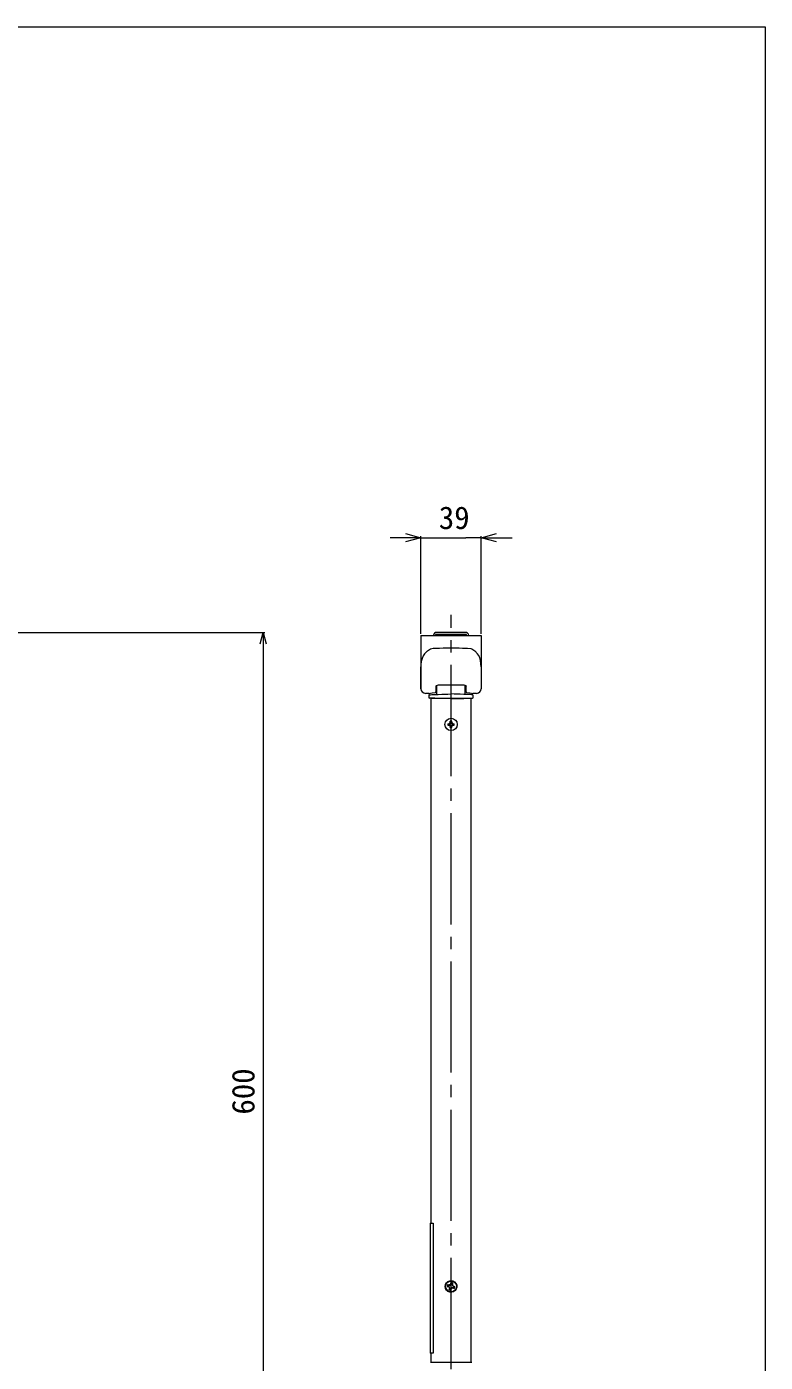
# Model space of a CAD drawing. Units: millimetres, scale not verified. Extents: x -2375 to -393, y -1680 to 1520.
# Drawn here: x -871 to -393, y 575 to 1440 of the extents above; entities that cross this region are included whole.
import ezdxf
from ezdxf.enums import TextEntityAlignment as Align

# ---------------------------------------------------------------- set-up
doc = ezdxf.new("R2010")
doc.units = ezdxf.units.MM
doc.header["$LTSCALE"] = 8
doc.linetypes.add('CHAIN2', pattern=[12, 9, -1, 1, -1])
for name, color, linetype, lineweight in [('0-2_YKK_ZWAK', 7, 'Continuous', 9), ('0-3_YKK_D', 6, 'Continuous', 9), ('0-4_YKK_13', 4, 'Continuous', 9), ('0-5_YKK_12', 2, 'CHAIN2', 9)]:
    doc.layers.add(name, color=color, linetype=linetype, lineweight=lineweight)
doc.styles.add('ＭＳ ゴシック', font='')
doc.styles.get('ＭＳ ゴシック').set_extended_font_data('MS Gothic')

msp = doc.modelspace()

# ---------------------------------------------------------------- linework, layer by layer
at = {"layer": '0-2_YKK_ZWAK'}
for p, q in [((-2373.067, 1440), (-393.067, 1440)), ((-393.067, 1440), (-393.067, -1680))]:
    msp.add_line(p, q, dxfattribs=at)
at = {"layer": '0-3_YKK_D'}
for p, q in [((-625.946, 1109.157), (-635.946, 1109.157)), ((-625.946, 1111.836), (-615.946, 1109.157)), ((-615.946, 1109.157), (-625.946, 1109.157)), ((-615.946, 1109.157), (-625.946, 1106.478)), ((-615.946, 1046.886), (-615.946, 1110.156)), ((-615.946, 1109.157), (-605.946, 1109.157)), ((-605.946, 1109.157), (-586.946, 1109.157)), ((-576.946, 1109.157), (-586.946, 1109.157)), ((-576.946, 1109.157), (-566.946, 1111.836)), ((-576.946, 1046.886), (-576.946, 1110.156)), ((-576.946, 1109.157), (-566.946, 1109.157)), ((-566.946, 1106.478), (-576.946, 1109.157)), ((-566.946, 1109.157), (-556.947, 1109.157)), ((-894.016, 1047.886), (-717.069, 1047.886)), ((-720.078, 1040.386), (-718.069, 1047.886)), ((-718.069, 1047.886), (-718.069, 1040.386)), ((-718.069, 1047.886), (-716.059, 1040.386)), ((-718.069, 1040.386), (-718.069, 455.386))]:
    msp.add_line(p, q, dxfattribs=at)
at = {"layer": '0-4_YKK_13'}
for p, q in [((-606.446, 1046.386), (-606.446, 1045.886)), ((-586.446, 1046.386), (-606.446, 1046.386)), ((-587.247, 1047.886), (-605.646, 1047.886)), ((-586.446, 1045.886), (-586.446, 1046.386)), ((-615.946, 1045.886), (-615.946, 1011.381)), ((-615.946, 1045.886), (-576.946, 1045.886)), ((-606.147, 1045.886), (-606.147, 1045.986)), ((-604.747, 1046.185), (-605.946, 1046.185)), ((-604.747, 1046.185), (-596.446, 1046.185)), ((-596.446, 1045.886), (-596.446, 1046.185)), ((-588.146, 1046.185), (-596.446, 1046.185)), ((-596.446, 1045.886), (-596.446, 1046.185)), ((-586.946, 1046.185), (-588.146, 1046.185)), ((-586.747, 1045.986), (-586.747, 1045.886)), ((-576.946, 1045.886), (-576.946, 1011.386)), ((-615.946, 1021.684), (-615.946, 1025.574)), ((-615.946, 1011.386), (-615.946, 1021.684)), ((-576.946, 1025.574), (-576.946, 1021.684)), ((-576.946, 1021.684), (-576.946, 1011.386)), ((-606.196, 1012.983), (-606.102, 1013.203)), ((-606.195, 1012.978), (-606.196, 1012.983)), ((-606.196, 1012.978), (-606.196, 1009.276)), ((-606.102, 1013.203), (-605.777, 1013.475)), ((-605.777, 1013.475), (-605.258, 1013.702)), ((-605.744, 1007.663), (-605.744, 1013.489)), ((-605.258, 1013.702), (-604.65, 1013.83)), ((-604.65, 1013.83), (-604.196, 1013.846)), ((-604.196, 1013.856), (-588.696, 1013.856)), ((-588.697, 1013.852), (-588.093, 1013.809)), ((-588.093, 1013.809), (-587.509, 1013.659)), ((-587.509, 1013.659), (-587.043, 1013.428)), ((-587.245, 1007.663), (-587.245, 1013.528)), ((-587.043, 1013.428), (-586.761, 1013.161)), ((-586.761, 1013.161), (-586.705, 1012.981)), ((-586.696, 1009.276), (-586.696, 1012.978)), ((-610.506, 1008.386), (-612.946, 1008.386)), ((-610.906, 1008.386), (-611.147, 1008.386)), ((-610.506, 1008.386), (-610.906, 1008.386)), ((-610.895, 1007), (-610.895, 1005.728)), ((-583.347, 1004.986), (-609.546, 1004.986)), ((-609.546, 1004.986), (-609.546, 665.286)), ((-606.497, 1008.979), (-606.455, 1008.979)), ((-606.455, 1008.979), (-606.454, 1008.979)), ((-602.481, 1007.777), (-600.495, 1007.846)), ((-600.489, 1005.055), (-602.473, 1005.09)), ((-600.495, 1007.846), (-598.498, 1007.916)), ((-598.495, 1005.02), (-600.489, 1005.055)), ((-598.498, 1007.916), (-596.494, 1007.986)), ((-596.494, 1004.986), (-598.495, 1005.02)), ((-594.491, 1007.916), (-596.494, 1007.986)), ((-596.494, 1004.986), (-594.494, 1005.02)), ((-594.494, 1005.02), (-592.5, 1005.055)), ((-592.494, 1007.846), (-594.491, 1007.916)), ((-592.5, 1005.055), (-590.516, 1005.09)), ((-590.508, 1007.777), (-592.494, 1007.846)), ((-586.438, 1008.979), (-586.439, 1008.979)), ((-586.396, 1008.979), (-586.438, 1008.979)), ((-583.347, 575.286), (-583.347, 1004.986)), ((-579.946, 1008.386), (-582.387, 1008.386)), ((-582.095, 1005.728), (-582.095, 1007)), ((-598.488, 988.746), (-598.397, 988.746)), ((-598.488, 987.78), (-598.397, 987.78)), ((-598.397, 988.746), (-598.305, 988.746)), ((-598.397, 987.78), (-598.305, 987.78)), ((-598.305, 988.746), (-598.213, 988.746)), ((-598.305, 987.78), (-598.213, 987.78)), ((-598.213, 988.746), (-598.121, 988.746)), ((-598.213, 987.78), (-598.121, 987.78)), ((-598.121, 988.746), (-598.029, 988.746)), ((-598.121, 987.78), (-598.029, 987.78)), ((-598.029, 988.746), (-597.936, 988.746)), ((-598.029, 987.78), (-597.936, 987.78)), ((-597.936, 988.746), (-597.843, 988.746)), ((-597.936, 987.78), (-597.843, 987.78)), ((-597.843, 988.746), (-597.75, 988.746)), ((-597.843, 987.78), (-597.75, 987.78)), ((-597.816, 988.668), (-597.816, 987.859)), ((-597.706, 988.571), (-597.816, 988.668)), ((-597.706, 987.955), (-597.816, 987.859)), ((-597.706, 988.571), (-597.706, 987.955)), ((-596.931, 990.213), (-596.931, 990.304)), ((-596.931, 990.121), (-596.931, 990.213)), ((-596.931, 990.029), (-596.931, 990.121)), ((-596.931, 989.937), (-596.931, 990.029)), ((-596.931, 989.844), (-596.931, 989.937)), ((-596.931, 989.751), (-596.931, 989.844)), ((-596.931, 989.659), (-596.931, 989.751)), ((-596.931, 989.565), (-596.931, 989.659)), ((-596.931, 986.868), (-596.931, 986.962)), ((-596.931, 986.775), (-596.931, 986.868)), ((-596.931, 986.683), (-596.931, 986.775)), ((-596.931, 986.59), (-596.931, 986.683)), ((-596.931, 986.498), (-596.931, 986.59)), ((-596.931, 986.406), (-596.931, 986.498)), ((-596.931, 986.314), (-596.931, 986.406)), ((-596.931, 986.223), (-596.931, 986.314)), ((-596.043, 989.631), (-596.853, 989.631)), ((-596.756, 989.521), (-596.853, 989.631)), ((-596.756, 987.005), (-596.853, 986.895)), ((-596.853, 986.895), (-596.043, 986.895)), ((-596.14, 989.521), (-596.756, 989.521)), ((-596.756, 987.005), (-596.14, 987.005)), ((-596.14, 989.521), (-596.043, 989.631)), ((-596.14, 987.005), (-596.043, 986.895)), ((-595.965, 990.213), (-595.965, 990.305)), ((-595.965, 990.121), (-595.965, 990.213)), ((-595.965, 990.029), (-595.965, 990.121)), ((-595.965, 989.937), (-595.965, 990.029)), ((-595.965, 989.845), (-595.965, 989.937)), ((-595.965, 989.752), (-595.965, 989.845)), ((-595.965, 989.659), (-595.965, 989.752)), ((-595.965, 989.565), (-595.965, 989.659)), ((-595.965, 986.868), (-595.965, 986.962)), ((-595.965, 986.775), (-595.965, 986.868)), ((-595.965, 986.683), (-595.965, 986.775)), ((-595.965, 986.59), (-595.965, 986.683)), ((-595.965, 986.498), (-595.965, 986.59)), ((-595.965, 986.406), (-595.965, 986.498)), ((-595.965, 986.314), (-595.965, 986.406)), ((-595.965, 986.223), (-595.965, 986.314)), ((-595.19, 988.571), (-595.08, 988.668)), ((-595.19, 987.956), (-595.19, 988.571)), ((-595.19, 987.956), (-595.08, 987.859)), ((-595.146, 988.747), (-595.053, 988.747)), ((-595.146, 987.78), (-595.053, 987.78)), ((-595.08, 987.859), (-595.08, 988.668)), ((-595.053, 988.747), (-594.96, 988.747)), ((-595.053, 987.78), (-594.96, 987.78)), ((-594.96, 988.747), (-594.867, 988.747)), ((-594.96, 987.78), (-594.867, 987.78)), ((-594.867, 988.747), (-594.774, 988.747)), ((-594.867, 987.78), (-594.774, 987.78)), ((-594.774, 988.747), (-594.682, 988.747)), ((-594.774, 987.78), (-594.682, 987.78)), ((-594.682, 988.747), (-594.59, 988.747)), ((-594.682, 987.78), (-594.59, 987.78)), ((-594.59, 988.747), (-594.498, 988.747)), ((-594.59, 987.78), (-594.498, 987.78)), ((-594.498, 988.747), (-594.407, 988.747)), ((-594.498, 987.78), (-594.407, 987.78)), ((-609.942, 665.286), (-607.942, 665.286)), ((-609.942, 665.286), (-609.942, 581.286)), ((-607.942, 665.286), (-607.942, 581.286)), ((-598.944, 624.446), (-598.839, 624.418)), ((-598.839, 624.418), (-598.733, 624.391)), ((-598.733, 624.391), (-598.627, 624.363)), ((-598.652, 625.559), (-598.547, 625.531)), ((-598.627, 624.363), (-598.521, 624.335)), ((-598.547, 625.531), (-598.441, 625.503)), ((-598.521, 624.335), (-598.414, 624.307)), ((-598.441, 625.503), (-598.335, 625.476)), ((-598.414, 624.307), (-598.308, 624.279)), ((-598.335, 625.476), (-598.229, 625.448)), ((-598.308, 624.279), (-598.201, 624.251)), ((-598.229, 625.448), (-598.123, 625.42)), ((-598.201, 624.251), (-598.093, 624.223)), ((-597.901, 625.266), (-598.146, 624.333)), ((-597.99, 624.412), (-598.146, 624.333)), ((-598.123, 625.42), (-598.016, 625.392)), ((-598.016, 625.392), (-597.909, 625.364)), ((-597.804, 625.121), (-597.99, 624.412)), ((-597.909, 625.364), (-597.802, 625.336)), ((-597.804, 625.121), (-597.901, 625.266)), ((-597.537, 622.499), (-597.509, 622.605)), ((-597.509, 622.605), (-597.481, 622.712)), ((-597.481, 622.712), (-597.454, 622.818)), ((-597.454, 622.818), (-597.425, 622.926)), ((-597.425, 622.926), (-597.397, 623.033)), ((-597.327, 622.934), (-596.395, 622.689)), ((-597.182, 623.031), (-596.473, 622.845)), ((-596.612, 626.032), (-596.583, 626.139)), ((-596.583, 626.139), (-596.555, 626.246)), ((-596.555, 626.246), (-596.527, 626.353)), ((-596.527, 626.353), (-596.5, 626.459)), ((-596.423, 625.928), (-596.502, 626.084)), ((-595.569, 625.84), (-596.502, 626.084)), ((-596.5, 626.459), (-596.472, 626.566)), ((-596.473, 622.845), (-596.395, 622.689)), ((-596.472, 626.566), (-596.444, 626.672)), ((-596.444, 626.672), (-596.416, 626.777)), ((-595.714, 625.742), (-596.423, 625.928)), ((-596.416, 626.777), (-596.389, 626.882)), ((-596.341, 622.527), (-596.313, 622.634)), ((-596.313, 622.634), (-596.285, 622.741)), ((-595.499, 625.74), (-595.471, 625.848)), ((-595.471, 625.848), (-595.443, 625.955)), ((-595.443, 625.955), (-595.415, 626.061)), ((-595.415, 626.061), (-595.387, 626.168)), ((-595.387, 626.168), (-595.359, 626.274)), ((-595.359, 626.274), (-595.331, 626.38)), ((-595.331, 626.38), (-595.304, 626.486)), ((-595.304, 626.486), (-595.276, 626.591)), ((-595.095, 623.438), (-594.987, 623.409)), ((-595.093, 623.652), (-594.907, 624.361)), ((-595.093, 623.652), (-594.995, 623.507)), ((-594.995, 623.507), (-594.751, 624.44)), ((-594.987, 623.409), (-594.88, 623.381)), ((-594.907, 624.361), (-594.751, 624.44)), ((-594.88, 623.381), (-594.773, 623.353)), ((-594.803, 624.55), (-594.696, 624.522)), ((-594.773, 623.353), (-594.666, 623.325)), ((-594.696, 624.522), (-594.588, 624.494)), ((-594.666, 623.325), (-594.56, 623.297)), ((-594.588, 624.494), (-594.482, 624.465)), ((-594.56, 623.297), (-594.454, 623.27)), ((-594.482, 624.465), (-594.375, 624.438)), ((-594.454, 623.27), (-594.349, 623.242)), ((-594.375, 624.438), (-594.269, 624.41)), ((-594.349, 623.242), (-594.243, 623.214)), ((-594.269, 624.41), (-594.163, 624.382)), ((-594.163, 624.382), (-594.057, 624.354)), ((-594.057, 624.354), (-593.952, 624.327)), ((-597.62, 622.182), (-597.593, 622.288)), ((-597.593, 622.288), (-597.565, 622.393)), ((-597.565, 622.393), (-597.537, 622.499)), ((-596.508, 621.891), (-596.48, 621.996)), ((-596.48, 621.996), (-596.453, 622.101)), ((-596.453, 622.101), (-596.425, 622.208)), ((-596.425, 622.208), (-596.397, 622.314)), ((-596.397, 622.314), (-596.369, 622.42)), ((-596.369, 622.42), (-596.341, 622.527)), ((-607.942, 581.286), (-609.942, 581.286)), ((-609.546, 581.286), (-609.546, 575.286)), ((-609.846, 575.286), (-609.608, 575.286)), ((-602.354, 575.286), (-590.539, 575.286)), ((-583.285, 575.286), (-583.046, 575.286))]:
    msp.add_line(p, q, dxfattribs=at)
for points in [[(-609.851, 1037.236), (-608.126, 1037.546), (-605.306, 1037.705), (-603.912, 1037.742)], [(-603.912, 1037.742), (-601.467, 1037.786), (-598.807, 1037.81), (-596.154, 1037.816), (-593.434, 1037.806), (-591.174, 1037.782), (-588.98, 1037.742), (-585.792, 1037.625), (-583.59, 1037.384), (-583.042, 1037.236)], [(-613.602, 1034.016), (-614.551, 1032.602), (-615.242, 1030.939), (-615.699, 1028.98), (-615.919, 1026.79), (-615.946, 1025.574)], [(-613.602, 1034.016), (-611.758, 1035.955), (-609.851, 1037.236)], [(-583.042, 1037.236), (-581.153, 1035.971), (-579.29, 1034.016)], [(-576.946, 1025.574), (-577.338, 1029.755), (-577.874, 1031.573), (-578.659, 1033.151), (-579.29, 1034.016)], [(-610.506, 1008.386), (-609.757, 1008.452), (-608.576, 1008.643), (-606.497, 1008.979)], [(-610.412, 1007.5), (-609.747, 1007.523), (-608.832, 1007.555), (-606.876, 1007.623), (-604.748, 1007.697), (-602.481, 1007.777)], [(-602.473, 1005.09), (-604.738, 1005.13), (-606.867, 1005.167), (-608.823, 1005.201), (-609.738, 1005.217), (-610.403, 1005.228)], [(-590.516, 1005.09), (-588.25, 1005.13), (-586.122, 1005.167), (-584.166, 1005.201), (-583.251, 1005.217), (-582.586, 1005.228)], [(-582.577, 1007.5), (-583.242, 1007.523), (-584.156, 1007.555), (-586.113, 1007.623), (-588.241, 1007.697), (-590.508, 1007.777)], [(-586.396, 1008.979), (-584.317, 1008.643), (-583.166, 1008.457), (-582.387, 1008.386)], [(-581.746, 1008.386), (-581.987, 1008.386), (-582.387, 1008.386)], [(-597.816, 988.668), (-597.61, 988.687), (-597.413, 988.747)], [(-597.413, 987.78), (-597.61, 987.839), (-597.816, 987.859)], [(-596.931, 989.565), (-596.977, 989.39), (-597.141, 989.101), (-597.384, 988.885), (-597.68, 988.761), (-597.75, 988.746)], [(-597.413, 988.747), (-597.526, 988.747), (-597.693, 988.747), (-597.75, 988.746)], [(-597.413, 987.78), (-597.526, 987.78), (-597.693, 987.78), (-597.75, 987.78)], [(-597.75, 987.78), (-597.574, 987.735), (-597.285, 987.571), (-597.07, 987.327), (-596.945, 987.031), (-596.931, 986.962)], [(-596.931, 989.228), (-596.872, 989.426), (-596.853, 989.631)], [(-596.931, 989.565), (-596.931, 989.557), (-596.931, 989.383), (-596.931, 989.228)], [(-596.931, 987.299), (-596.931, 987.185), (-596.931, 987.018), (-596.931, 986.962)], [(-596.853, 986.895), (-596.872, 987.101), (-596.931, 987.299)], [(-596.043, 989.631), (-596.024, 989.426), (-595.965, 989.228)], [(-595.965, 987.299), (-596.024, 987.101), (-596.043, 986.895)], [(-595.965, 989.565), (-595.965, 989.557), (-595.965, 989.383), (-595.965, 989.228)], [(-595.146, 988.747), (-595.322, 988.793), (-595.61, 988.956), (-595.826, 989.2), (-595.951, 989.495), (-595.965, 989.565)], [(-595.965, 986.962), (-595.919, 987.137), (-595.755, 987.426), (-595.512, 987.642), (-595.216, 987.766), (-595.146, 987.78)], [(-595.965, 987.299), (-595.965, 987.185), (-595.965, 987.019), (-595.965, 986.962)], [(-595.483, 988.747), (-595.286, 988.687), (-595.08, 988.668)], [(-595.146, 988.747), (-595.154, 988.747), (-595.328, 988.747), (-595.483, 988.747)], [(-595.08, 987.859), (-595.286, 987.839), (-595.483, 987.78)], [(-595.146, 987.78), (-595.154, 987.78), (-595.328, 987.78), (-595.483, 987.78)], [(-597.705, 624.121), (-597.915, 624.249), (-598.146, 624.333)], [(-598.093, 624.223), (-597.905, 624.117), (-597.622, 623.842), (-597.447, 623.496), (-597.393, 623.118), (-597.397, 623.033)], [(-597.705, 624.121), (-597.836, 624.156), (-598.028, 624.206), (-598.093, 624.223)], [(-597.901, 625.266), (-597.659, 625.226), (-597.414, 625.234), (-597.544, 625.268), (-597.736, 625.319), (-597.802, 625.336)], [(-596.612, 626.032), (-596.718, 625.843), (-596.993, 625.56), (-597.339, 625.385), (-597.717, 625.331), (-597.802, 625.336)], [(-597.182, 623.031), (-597.327, 622.934), (-597.287, 623.176), (-597.296, 623.421), (-597.33, 623.29), (-597.38, 623.099), (-597.397, 623.033)], [(-596.612, 626.032), (-596.614, 626.022), (-596.667, 625.821), (-596.713, 625.644), (-596.586, 625.853), (-596.502, 626.084)], [(-596.183, 623.13), (-596.311, 622.92), (-596.395, 622.689)], [(-596.285, 622.741), (-596.179, 622.93), (-595.903, 623.213), (-595.558, 623.388), (-595.179, 623.442), (-595.095, 623.438)], [(-596.183, 623.13), (-596.217, 622.999), (-596.268, 622.807), (-596.285, 622.741)], [(-595.714, 625.742), (-595.569, 625.84), (-595.609, 625.597), (-595.601, 625.352)], [(-595.499, 625.74), (-595.502, 625.731), (-595.554, 625.53), (-595.601, 625.352)], [(-594.803, 624.55), (-594.992, 624.656), (-595.275, 624.931), (-595.45, 625.277), (-595.504, 625.655), (-595.499, 625.74)], [(-594.995, 623.507), (-595.238, 623.547), (-595.483, 623.539)], [(-595.095, 623.438), (-595.104, 623.44), (-595.304, 623.492), (-595.483, 623.539)], [(-594.803, 624.55), (-594.813, 624.552), (-595.013, 624.605), (-595.191, 624.652), (-594.982, 624.524), (-594.751, 624.44)], [(-609.608, 575.286), (-609.195, 575.286), (-608.303, 575.286), (-606.485, 575.286), (-604.497, 575.286), (-602.354, 575.286)], [(-590.539, 575.286), (-588.459, 575.286), (-586.728, 575.286), (-584.746, 575.286), (-583.872, 575.286), (-583.381, 575.286), (-583.285, 575.286)]]:
    msp.add_lwpolyline(points, dxfattribs=at)
msp.add_lwpolyline([(-596.446, 628.136), (-595.209, 627.926), (-594.111, 627.32), (-593.272, 626.383), (-592.79, 625.217), (-592.721, 623.961), (-593.068, 622.758), (-593.794, 621.735), (-594.822, 621.006), (-596.034, 620.659), (-597.287, 620.732), (-598.444, 621.212), (-599.379, 622.049), (-599.988, 623.154), (-600.196, 624.396), (-599.984, 625.632), (-599.376, 626.727), (-598.437, 627.564), (-597.271, 628.044)], close=True, dxfattribs=at)
for centre, radius in [((-596.446, 988.285), 4), ((-596.446, 624.386), 3.5)]:
    msp.add_circle(centre, radius, dxfattribs=at)
for centre, radius, start, end in [((-605.646, 1045.586), 2.3, 90, 172.50529), ((-587.247, 1045.586), 2.3, 7.49469, 90), ((-605.946, 1045.986), 0.2, 90, 180), ((-586.946, 1045.986), 0.2, 0, 90), ((-612.946, 1011.386), 3, 180, 270), ((-610.394, 1007), 0.5, 92.00021, 179.99944), ((-610.394, 1005.728), 0.5, 180.00047, 268.99977), ((-606.494, 1009.277), 0.298, 269.61746, 359.61256), ((-606.497, 1009.276), 0.3, 278.15466, 0), ((-586.399, 1009.277), 0.298, 180.38672, 270.38252), ((-586.396, 1009.276), 0.3, 180, 261.84532), ((-582.594, 1005.728), 0.5, 270.99998, 0), ((-582.594, 1007), 0.5, 3.25322, 88), ((-579.946, 1011.386), 3, 270, 0), ((-589.503, 988.264), 8.998, 176.92442, 183.07828), ((-597.897, 989.712), 1.157, 279.50652, 350.4962), ((-597.897, 986.815), 1.157, 9.50652, 80.4962), ((-596.446, 981.319), 8.998, 86.93549, 93.08954), ((-596.446, 995.214), 9.004, 266.91623, 273.06615), ((-594.999, 989.712), 1.157, 189.50652, 260.4962), ((-594.999, 986.815), 1.157, 99.50652, 170.4962), ((-603.391, 988.263), 8.997, 356.92395, 3.07875), ((-588.451, 622.291), 10.712, 162.2393, 168.39316), ((-598.554, 623.155), 1.377, 354.8214, 65.81108), ((-597.68, 626.492), 1.377, 264.8214, 335.81108), ((-595.217, 622.281), 1.377, 84.8214, 155.81108), ((-598.542, 616.389), 10.712, 72.25037, 78.40442), ((-594.342, 625.618), 1.377, 174.8214, 245.81108), ((-604.444, 626.482), 10.71, 342.23883, 348.39363), ((-594.349, 632.39), 10.719, 252.23111, 258.38103)]:
    msp.add_arc(centre, radius, start, end, dxfattribs=at)
at = {"layer": '0-5_YKK_12'}
msp.add_line((-596.446, 378.833), (-596.446, 1059.148), dxfattribs=at)

# ---------------------------------------------------------------- texts
at = {"layer": '0-3_YKK_D', "color": 4, "style": 'ＭＳ ゴシック'}
msp.add_text('39', height=14.66, dxfattribs=at).set_placement((-604.367, 1110.357), align=Align.BOTTOM_LEFT)
msp.add_text('600', height=14.66, rotation=90, dxfattribs=at).set_placement((-719.268, 735.646), align=Align.BOTTOM_LEFT)

doc.saveas('drawing.dxf')
